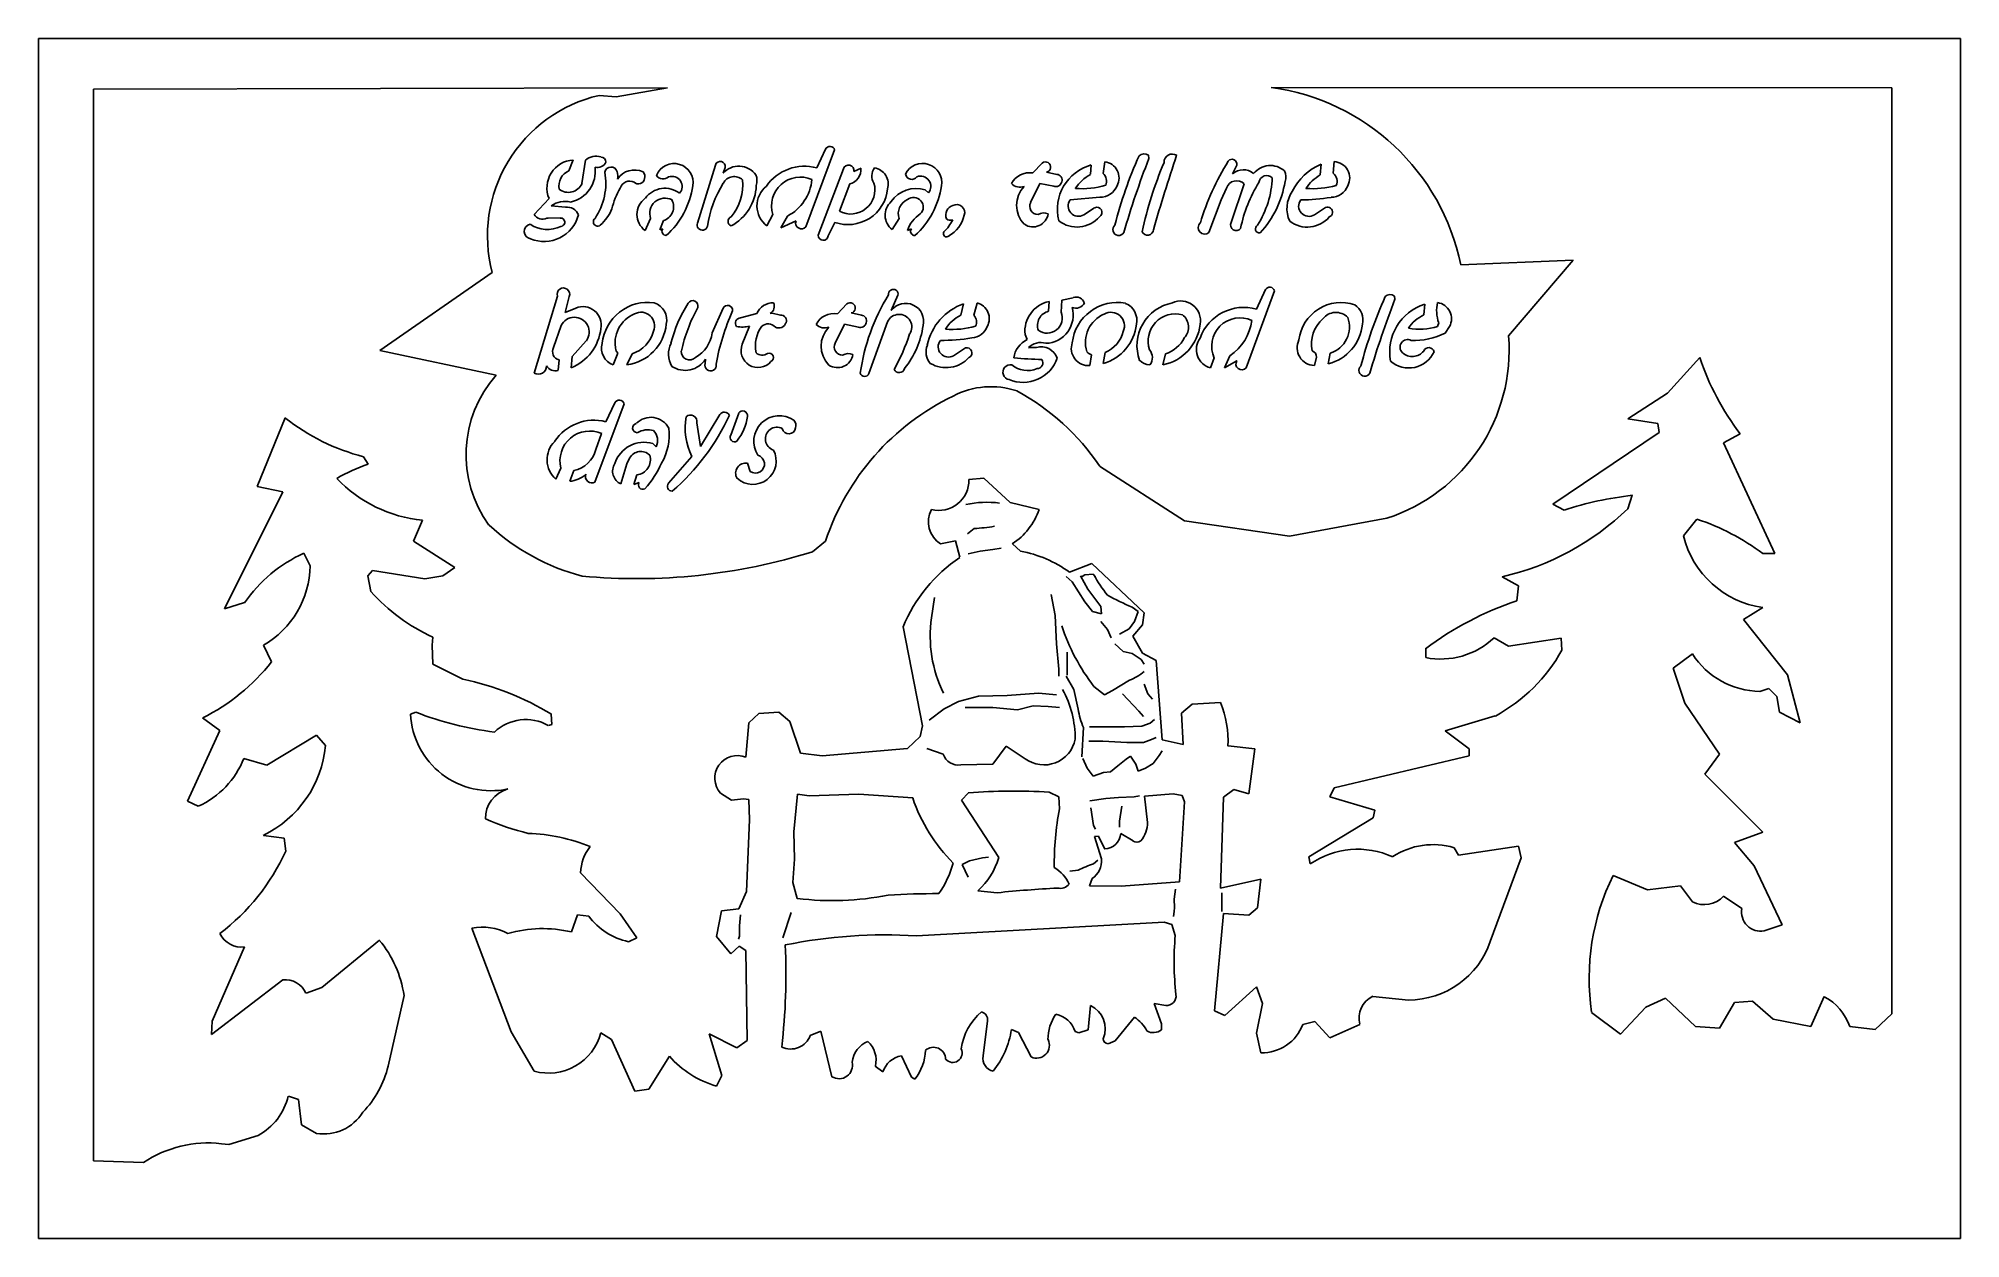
# Model space of a CAD drawing. Extents: x -0.3 to 22.6, y -7.8 to 6.5.
import ezdxf

# ---------------------------------------------------------------- set-up
doc = ezdxf.new("R2010")
doc.units = 0

msp = doc.modelspace()

# ---------------------------------------------------------------- linework, layer by layer
at = {"color": 1}
for p, q in [((-0.268, -7.819), (-0.268, 6.479)), ((-0.268, 6.479), (22.62, 6.479)), ((22.62, 6.479), (22.62, -7.819)), ((7.224, 5.892), (0.389, 5.875)), ((0.389, 5.875), (0.389, -6.894)), ((6.407, 5.799), (6.61, 5.785)), ((6.61, 5.785), (7.224, 5.892)), ((21.803, 5.892), (14.411, 5.895)), ((21.803, -5.142), (21.803, 5.892)), ((3.798, 2.761), (5.136, 3.691)), ((16.668, 3.782), (18.008, 3.838)), ((18.008, 3.838), (17.238, 2.937)), ((5.182, 2.466), (3.798, 2.761)), ((19.129, 2.253), (19.514, 2.677)), ((18.658, 1.946), (19.129, 2.253)), ((2.338, 1.139), (2.668, 1.959)), ((19.015, 1.893), (18.658, 1.946)), ((19.032, 1.786), (19.015, 1.893)), ((17.763, 0.93), (19.032, 1.786)), ((19.995, 1.768), (19.799, 1.661)), ((19.799, 1.661), (20.408, 0.341)), ((3.604, 1.496), (3.658, 1.406)), ((13.38, 0.73), (12.367, 1.385)), ((10.811, 1.224), (10.99, 1.242)), ((10.99, 1.242), (11.302, 0.952)), ((1.946, -0.315), (2.641, 1.076)), ((2.641, 1.076), (2.338, 1.139)), ((11.302, 0.952), (11.65, 0.867)), ((17.9, 0.86), (17.763, 0.93)), ((18.658, 0.876), (18.711, 1.037)), ((4.306, 0.738), (4.199, 0.488)), ((14.631, 0.551), (13.38, 0.73)), ((15.788, 0.762), (14.631, 0.551)), ((19.481, 0.751), (19.32, 0.555)), ((4.199, 0.488), (4.689, 0.176)), ((9.105, 0.49), (8.951, 0.364)), ((10.651, 0.493), (10.473, 0.457)), ((10.704, 0.297), (10.651, 0.493)), ((10.794, 0.577), (10.875, 0.64)), ((2.966, 0.196), (2.891, 0.345)), ((10.803, 0.337), (10.945, 0.372)), ((10.945, 0.372), (11.097, 0.39)), ((11.097, 0.39), (11.195, 0.408)), ((11.329, 0.457), (11.426, 0.37)), ((20.408, 0.341), (20.265, 0.341)), ((3.711, 0.142), (3.655, 0.078)), ((3.655, 0.078), (3.69, -0.109)), ((4.332, 0.042), (3.711, 0.142)), ((4.549, 0.075), (4.332, 0.042)), ((4.689, 0.176), (4.549, 0.075)), ((11.971, 0.069), (12.042, 0.007)), ((12.008, 0.119), (12.274, 0.225)), ((12.042, 0.007), (12.194, -0.234)), ((12.229, -0.082), (12.14, 0.078)), ((12.149, 0.06), (12.194, 0.087)), ((12.194, 0.087), (12.292, 0.096)), ((12.274, 0.225), (12.898, -0.363)), ((12.292, 0.096), (12.318, 0.069)), ((17.356, -0.042), (17.16, 0.065)), ((10.367, -0.424), (10.401, -0.181)), ((11.792, -0.145), (11.837, -0.395)), ((12.381, -0.288), (12.229, -0.082)), ((17.338, -0.22), (17.356, -0.042)), ((2.187, -0.243), (1.946, -0.315)), ((11.837, -0.395), (11.855, -0.733)), ((12.194, -0.234), (12.283, -0.35)), ((12.283, -0.35), (12.39, -0.377)), ((12.39, -0.377), (12.381, -0.288)), ((12.755, -0.296), (12.827, -0.35)), ((12.827, -0.35), (12.782, -0.466)), ((12.898, -0.363), (12.88, -0.506)), ((20.265, -0.301), (20.034, -0.444)), ((20.034, -0.444), (20.56, -1.101)), ((4.43, -0.653), (4.421, -0.751)), ((10.259, -1.709), (10.027, -0.532)), ((12.461, -0.564), (12.381, -0.466)), ((12.506, -0.662), (12.461, -0.564)), ((12.72, -0.555), (12.604, -0.617)), ((12.782, -0.466), (12.72, -0.555)), ((12.88, -0.506), (12.762, -0.642)), ((12.762, -0.642), (12.88, -0.845)), ((17.236, -0.763), (17.065, -0.662)), ((17.865, -0.667), (17.236, -0.763)), ((17.873, -0.809), (17.865, -0.667)), ((2.508, -0.947), (2.41, -0.751)), ((4.421, -0.751), (4.43, -0.974)), ((11.855, -0.733), (11.881, -1.037)), ((11.98, -0.831), (11.98, -1.063)), ((12.55, -0.733), (12.648, -0.823)), ((12.648, -0.823), (12.755, -0.849)), ((12.755, -0.849), (12.862, -0.921)), ((12.88, -0.845), (13.043, -0.934)), ((16.251, -0.898), (16.251, -0.791)), ((19.427, -0.854), (19.199, -1.025)), ((4.43, -0.974), (4.786, -1.156)), ((11.881, -1.037), (11.881, -1.117)), ((12.06, -1.277), (11.971, -1.117)), ((11.98, -1.063), (11.98, -1.108)), ((12.862, -0.921), (12.898, -0.974)), ((13.043, -0.934), (13.112, -1.879)), ((19.199, -1.025), (19.338, -1.442)), ((20.56, -1.101), (20.711, -1.674)), ((10.927, -1.358), (10.687, -1.42)), ((11.266, -1.349), (10.927, -1.358)), ((11.641, -1.322), (11.266, -1.349)), ((11.855, -1.34), (11.641, -1.322)), ((12.112, -1.512), (12.06, -1.277)), ((12.425, -1.34), (12.301, -1.242)), ((12.522, -1.291), (12.425, -1.34)), ((12.722, -1.168), (12.522, -1.291)), ((12.639, -1.331), (12.836, -1.536)), ((12.943, -1.331), (12.898, -1.215)), ((12.996, -1.393), (12.943, -1.331)), ((20.337, -1.264), (20.23, -1.3)), ((20.433, -1.36), (20.337, -1.264)), ((20.462, -1.549), (20.433, -1.36)), ((4.225, -1.548), (4.163, -1.571)), ((5.839, -1.571), (5.845, -1.693)), ((8.19, -1.674), (8.309, -1.564)), ((8.309, -1.564), (8.547, -1.549)), ((8.547, -1.549), (8.678, -1.658)), ((10.517, -1.509), (10.339, -1.643)), ((10.687, -1.42), (10.517, -1.509)), ((11.097, -1.491), (10.767, -1.491)), ((11.391, -1.518), (11.097, -1.491)), ((11.578, -1.473), (11.391, -1.518)), ((11.757, -1.482), (11.578, -1.473)), ((11.89, -1.491), (11.757, -1.482)), ((12.836, -1.536), (12.889, -1.598)), ((13.344, -1.558), (13.469, -1.451)), ((13.362, -1.933), (13.344, -1.558)), ((13.469, -1.451), (13.807, -1.433)), ((16.482, -1.772), (17.08, -1.593)), ((19.338, -1.442), (19.748, -2.049)), ((20.711, -1.674), (20.462, -1.549)), ((1.508, -2.609), (1.892, -1.768)), ((1.892, -1.768), (1.687, -1.616)), ((3.043, -1.821), (2.452, -2.179)), ((3.15, -1.946), (3.043, -1.821)), ((5.845, -1.693), (5.804, -1.705)), ((8.154, -2.084), (8.19, -1.674)), ((8.678, -1.658), (8.806, -2.036)), ((10.23, -1.836), (10.259, -1.709)), ((12.158, -2.08), (12.176, -1.732)), ((12.461, -1.723), (12.247, -1.723)), ((12.666, -1.723), (12.461, -1.723)), ((12.871, -1.714), (12.666, -1.723)), ((12.969, -1.679), (12.871, -1.714)), ((13.023, -1.634), (12.969, -1.679)), ((16.768, -1.986), (16.482, -1.772)), ((8.806, -2.036), (9.064, -2.066)), ((9.064, -2.066), (10.081, -1.98)), ((10.081, -1.98), (10.23, -1.836)), ((10.506, -2.047), (10.312, -1.982)), ((11.254, -1.951), (11.097, -2.169)), ((11.481, -2.103), (11.254, -1.951)), ((12.408, -1.893), (12.238, -1.893)), ((12.693, -1.91), (12.408, -1.893)), ((12.889, -1.91), (12.693, -1.91)), ((12.987, -1.875), (12.889, -1.91)), ((13.041, -1.848), (12.987, -1.875)), ((13.112, -2.008), (13.076, -2.062)), ((13.112, -1.879), (13.362, -1.933)), ((13.897, -1.95), (14.218, -1.986)), ((14.218, -1.986), (14.146, -2.521)), ((16.768, -2.067), (16.768, -1.986)), ((19.748, -2.049), (19.576, -2.286)), ((2.452, -2.179), (2.178, -2.098)), ((11.097, -2.169), (10.716, -2.177)), ((12.22, -2.214), (12.167, -2.098)), ((12.292, -2.312), (12.22, -2.214)), ((12.416, -2.267), (12.292, -2.312)), ((12.497, -2.258), (12.416, -2.267)), ((12.586, -2.187), (12.497, -2.258)), ((12.684, -2.107), (12.586, -2.187)), ((12.737, -2.071), (12.684, -2.107)), ((12.8, -2.169), (12.737, -2.071)), ((12.827, -2.249), (12.8, -2.169)), ((12.916, -2.214), (12.827, -2.249)), ((13.005, -2.16), (12.916, -2.214)), ((13.076, -2.062), (13.005, -2.16)), ((15.163, -2.449), (16.768, -2.067)), ((19.576, -2.286), (20.265, -2.976)), ((7.985, -2.597), (7.853, -2.514)), ((10.722, -2.597), (10.805, -2.507)), ((11.767, -2.499), (11.882, -2.557)), ((13.968, -2.468), (13.842, -2.561)), ((14.146, -2.521), (13.968, -2.468)), ((15.109, -2.556), (15.163, -2.449)), ((1.634, -2.668), (1.508, -2.609)), ((8.128, -2.579), (7.985, -2.597)), ((8.19, -2.588), (8.128, -2.579)), ((8.199, -2.829), (8.19, -2.588)), ((8.77, -2.525), (8.725, -2.974)), ((8.909, -2.543), (8.77, -2.525)), ((9.501, -2.525), (8.909, -2.543)), ((10.143, -2.57), (9.501, -2.525)), ((11.166, -3.281), (10.722, -2.597)), ((11.882, -2.557), (11.889, -2.698)), ((12.253, -2.606), (12.441, -2.575)), ((12.294, -2.898), (12.262, -2.688)), ((12.441, -2.575), (12.593, -2.566)), ((12.593, -2.566), (12.78, -2.557)), ((12.633, -2.666), (12.606, -2.845)), ((12.78, -2.557), (12.843, -2.543)), ((13.242, -2.519), (12.902, -2.548)), ((12.902, -2.548), (12.938, -2.861)), ((13.352, -2.539), (13.242, -2.519)), ((13.318, -3.569), (13.379, -2.615)), ((13.379, -2.615), (13.352, -2.539)), ((13.842, -2.561), (13.807, -3.644)), ((15.644, -2.717), (15.109, -2.556)), ((15.626, -2.806), (15.644, -2.717)), ((8.163, -3.684), (8.199, -2.829)), ((8.725, -2.974), (8.734, -3.298)), ((12.32, -2.943), (12.294, -2.898)), ((12.606, -2.845), (12.606, -2.916)), ((14.86, -3.27), (15.626, -2.806)), ((2.658, -3.047), (2.41, -3.016)), ((2.677, -3.203), (2.658, -3.047)), ((12.356, -3.024), (12.309, -3.028)), ((12.309, -3.028), (12.39, -3.297)), ((12.43, -3.178), (12.356, -3.024)), ((12.766, -3.082), (12.62, -2.995)), ((16.643, -3.252), (16.589, -3.163)), ((17.356, -3.145), (16.643, -3.252)), ((17.387, -3.282), (17.356, -3.145)), ((20.265, -2.976), (19.927, -3.101)), ((19.927, -3.101), (20.163, -3.38)), ((8.734, -3.298), (8.716, -3.578)), ((10.731, -3.364), (10.82, -3.319)), ((10.803, -3.515), (10.731, -3.364)), ((10.82, -3.319), (10.972, -3.283)), ((10.972, -3.283), (11.043, -3.274)), ((12.015, -3.443), (12.113, -3.429)), ((12.296, -3.354), (12.345, -3.309)), ((14.874, -3.356), (14.86, -3.27)), ((17.02, -4.279), (17.387, -3.282)), ((20.163, -3.38), (20.497, -4.081)), ((6.187, -3.462), (6.66, -3.952)), ((8.716, -3.578), (8.768, -3.767)), ((12.278, -3.531), (12.247, -3.617)), ((12.247, -3.617), (12.623, -3.621)), ((12.623, -3.621), (13.318, -3.569)), ((13.255, -3.776), (13.273, -3.656)), ((13.807, -3.644), (14.289, -3.537)), ((14.289, -3.537), (14.25, -3.879)), ((18.894, -3.666), (18.482, -3.493)), ((19.285, -3.617), (18.894, -3.666)), ((19.426, -3.808), (19.285, -3.617)), ((8.07, -3.891), (8.163, -3.684)), ((11.15, -3.7), (10.918, -3.676)), ((13.259, -3.875), (13.255, -3.776)), ((13.255, -3.924), (13.259, -3.875)), ((13.824, -3.702), (13.824, -3.921)), ((14.25, -3.879), (14.146, -3.965)), ((20.016, -3.885), (19.799, -3.74)), ((6.151, -3.961), (6.08, -4.166)), ((6.285, -3.979), (6.151, -3.961)), ((6.66, -3.952), (6.856, -4.237)), ((7.807, -4.219), (7.864, -3.915)), ((7.864, -3.915), (8.07, -3.891)), ((8.092, -3.964), (8.078, -4.094)), ((8.078, -4.094), (8.078, -4.215)), ((8.695, -3.936), (8.595, -4.238)), ((13.138, -4.05), (10.187, -4.213)), ((13.228, -4.076), (13.138, -4.05)), ((13.268, -4.21), (13.228, -4.076)), ((13.246, -3.982), (13.255, -3.924)), ((13.843, -3.947), (13.736, -5.106)), ((14.146, -3.965), (13.843, -3.947)), ((20.497, -4.081), (20.283, -4.152)), ((1.801, -5.229), (2.187, -4.344)), ((3.792, -4.264), (3.105, -4.826)), ((4.894, -4.121), (5.36, -5.356)), ((6.856, -4.237), (6.758, -4.282)), ((7.976, -4.425), (7.807, -4.219)), ((8.074, -4.335), (7.976, -4.425)), ((8.078, -4.215), (8.069, -4.251)), ((8.154, -4.389), (8.074, -4.335)), ((8.172, -5.459), (8.154, -4.389)), ((2.641, -4.737), (1.794, -5.388)), ((3.105, -4.826), (2.918, -4.897)), ((3.896, -5.764), (4.086, -4.924)), ((13.105, -5.262), (13.017, -5.019)), ((13.017, -5.019), (13.156, -5.042)), ((13.861, -5.16), (14.235, -4.821)), ((14.235, -4.821), (14.307, -5.017)), ((14.307, -5.017), (14.235, -5.374)), ((15.62, -4.934), (16.045, -4.977)), ((18.874, -5.062), (19.106, -4.955)), ((19.106, -4.955), (19.463, -5.294)), ((19.748, -5.312), (19.927, -5.008)), ((19.927, -5.008), (20.141, -4.991)), ((20.141, -4.991), (20.39, -5.205)), ((20.836, -5.294), (20.997, -4.937)), ((1.794, -5.388), (1.801, -5.229)), ((11.033, -5.225), (10.98, -5.644)), ((12.233, -5.332), (12.258, -5.043)), ((12.554, -5.462), (12.783, -5.182)), ((13.104, -5.332), (13.105, -5.262)), ((13.736, -5.106), (13.861, -5.16)), ((14.788, -5.267), (14.931, -5.233)), ((14.931, -5.233), (15.109, -5.427)), ((18.226, -5.124), (18.571, -5.383)), ((18.571, -5.383), (18.874, -5.062)), ((20.39, -5.205), (20.836, -5.294)), ((21.603, -5.329), (21.803, -5.142)), ((5.36, -5.356), (5.634, -5.824)), ((6.428, -5.37), (6.555, -5.447)), ((6.555, -5.447), (6.835, -6.065)), ((7.869, -5.878), (7.717, -5.378)), ((7.717, -5.378), (8.047, -5.548)), ((8.047, -5.548), (8.172, -5.459)), ((8.922, -5.401), (9.047, -5.347)), ((9.047, -5.347), (9.181, -5.891)), ((11.318, -5.328), (11.404, -5.363)), ((11.404, -5.363), (11.552, -5.655)), ((12.076, -5.353), (12.12, -5.367)), ((12.12, -5.367), (12.233, -5.332)), ((12.468, -5.498), (12.554, -5.462)), ((14.235, -5.374), (14.289, -5.606)), ((15.109, -5.427), (15.466, -5.267)), ((19.463, -5.294), (19.748, -5.312)), ((21.3, -5.294), (21.603, -5.329)), ((7, -6.038), (7.245, -5.646)), ((10.009, -5.642), (10.127, -5.895)), ((7.807, -6.003), (7.869, -5.878)), ((9.697, -5.764), (9.786, -5.833)), ((10.127, -5.895), (10.168, -5.921)), ((2.708, -6.123), (2.829, -6.163)), ((2.829, -6.163), (2.864, -6.466)), ((6.835, -6.065), (7, -6.038)), ((1.999, -6.698), (2.347, -6.591)), ((2.864, -6.466), (3.044, -6.566)), ((1.91, -6.689), (1.999, -6.698)), ((0.389, -6.894), (0.983, -6.912)), ((22.62, -7.819), (-0.268, -7.819))]:
    msp.add_line(p, q, dxfattribs=at)
for p, q in [((9.213, 5.15), (8.869, 4.236)), ((9, 4.936), (9.102, 5.158)), ((12.95, 5.087), (12.953, 5.048)), ((6.049, 4.9), (6.1, 5.031)), ((6.247, 5.027), (6.204, 4.75)), ((7.579, 4.28), (7.793, 4.971)), ((7.909, 4.942), (7.885, 4.872)), ((9.317, 4.925), (9.017, 4.135)), ((9.527, 4.933), (9.443, 4.893)), ((11.685, 4.994), (11.572, 4.876)), ((11.858, 4.858), (11.737, 4.885)), ((12.269, 4.971), (12.259, 4.86)), ((12.411, 4.87), (12.429, 5.009)), ((14.001, 4.969), (13.952, 4.865)), ((15.008, 4.981), (14.995, 4.853)), ((15.149, 4.873), (15.161, 5.012)), ((9.269, 4.421), (9.393, 4.745)), ((10.29, 4.675), (10.331, 4.638)), ((11.547, 4.526), (11.656, 4.751)), ((11.656, 4.751), (11.822, 4.718)), ((12.37, 4.586), (12.018, 4.557)), ((13.878, 4.696), (13.814, 4.556)), ((13.935, 4.286), (14.091, 4.748)), ((5.813, 4.572), (5.635, 4.382)), ((6.008, 4.467), (5.837, 4.486)), ((8.477, 4.38), (8.406, 4.245)), ((8.572, 4.224), (8.651, 4.363)), ((12.179, 4.378), (12.309, 4.462)), ((13.814, 4.556), (13.67, 4.167)), ((14.927, 4.379), (15.057, 4.464)), ((5.786, 4.337), (5.802, 4.337)), ((5.802, 4.337), (5.943, 4.34)), ((7.021, 4.333), (6.957, 4.19)), ((7.13, 4.197), (7.174, 4.308)), ((7.166, 4.211), (7.13, 4.197)), ((8.753, 4.304), (8.572, 4.224)), ((9.136, 4.126), (9.215, 4.288)), ((9.981, 4.333), (9.897, 4.201)), ((10.127, 4.212), (10.081, 4.191)), ((14.45, 3.472), (14.113, 2.555)), ((14.237, 3.254), (14.343, 3.486)), ((5.912, 3.407), (5.636, 2.493)), ((6.003, 3.215), (6.052, 3.403)), ((6.13, 3.267), (6.003, 3.215)), ((7.885, 3.265), (7.756, 2.97)), ((9.358, 3.317), (9.245, 3.199)), ((9.531, 3.181), (9.41, 3.208)), ((9.887, 3.238), (9.966, 3.419)), ((10.749, 3.318), (10.717, 3.184)), ((10.872, 3.181), (10.908, 3.327)), ((11.761, 3.228), (11.766, 3.345)), ((11.917, 3.359), (11.91, 3.219)), ((12.053, 3.39), (11.917, 3.359)), ((15.88, 3.41), (15.884, 3.371)), ((16.229, 3.186), (16.239, 3.312)), ((5.866, 2.797), (5.955, 3.057)), ((8.091, 3.152), (8.287, 3.2)), ((8.113, 2.836), (8.2, 3.053)), ((8.446, 3.204), (8.47, 3.204)), ((8.47, 3.204), (8.568, 3.183)), ((9.22, 2.849), (9.33, 3.074)), ((9.33, 3.074), (9.495, 3.041)), ((9.621, 2.487), (9.843, 3.103)), ((16.406, 3.091), (16.393, 3.046)), ((16.483, 2.968), (16.534, 3.047)), ((6.256, 2.877), (6.088, 2.69)), ((6.609, 2.763), (6.632, 2.729)), ((10.629, 2.699), (10.771, 2.791)), ((11.48, 2.952), (11.506, 2.891)), ((5.92, 2.525), (5.931, 2.65)), ((6.088, 2.69), (6.075, 2.556)), ((6.632, 2.729), (6.576, 2.59)), ((6.739, 2.589), (6.8, 2.722)), ((7.676, 2.659), (7.672, 2.608)), ((12.273, 2.711), (12.251, 2.582)), ((12.41, 2.607), (12.436, 2.736)), ((13.153, 2.721), (13.122, 2.59)), ((13.733, 2.672), (13.687, 2.555)), ((13.856, 2.556), (13.918, 2.697)), ((14.003, 2.64), (13.856, 2.556)), ((14.95, 2.683), (14.926, 2.582)), ((15.09, 2.603), (15.115, 2.73)), ((6.705, 2.127), (6.358, 1.191)), ((6.489, 1.913), (6.595, 2.136)), ((7.57, 1.9), (7.617, 1.619)), ((7.617, 1.619), (7.845, 1.997)), ((7.978, 1.754), (8.07, 2.016)), ((6.369, 1.58), (6.438, 1.773)), ((7.048, 1.653), (7.086, 1.614)), ((6.739, 1.412), (6.668, 1.171)), ((6.772, 1.48), (6.739, 1.412)), ((7.235, 1.18), (7.513, 1.497)), ((8.177, 1.418), (8.206, 1.321)), ((5.951, 1.361), (5.893, 1.228)), ((6.058, 1.203), (6.107, 1.33)), ((6.823, 1.164), (6.858, 1.278)), ((6.885, 1.189), (6.823, 1.164))]:
    msp.add_line(p, q)
for centre, radius, start, end in [((6.795, 4.128), 1.716, 103.066, 194.7631), ((14.05, 3.248), 2.672, 11.5375, 82.2304), ((15.137, 2.767), 2.108, 287.9752, 364.6301), ((22.575, 3.716), 3.233, 198.7392, 217.0553), ((6.253, 1.521), 1.429, 138.6, 215.9736), ((11.074, 1.36), 0.97, 71.3197, 117.693), ((11.911, -0.443), 2.957, 115.8228, 161.6152), ((10.039, -0.188), 2.81, 34.055, 61.3976), ((4.242, 3.961), 2.547, 231.8171, 255.4902), ((4.474, -0.898), 2.445, 109.4931, 119.1362), ((4.466, 2.362), 1.632, 223.5686, 264.361), ((10.453, 1.215), 0.359, 255.9559, 361.3637), ((11.026, -0.189), 1.142, 82.4202, 102.6694), ((19.149, -2.925), 3.985, 96.3022, 108.27), ((10.646, 0.721), 0.316, 152.5141, 236.7276), ((10.867, 1.149), 0.832, 303.7055, 340.2004), ((16.465, 3.138), 3.15, 282.7454, 314.1179), ((18.63, -1.832), 2.72, 53.0364, 71.769), ((6.876, 2.607), 2.621, 227.2682, 255.1904), ((10.784, 2.548), 1.91, 272.7292, 279.9681), ((20.422, 0.822), 1.134, 193.6162, 262.0521), ((3.593, -1.211), 1.707, 114.2801, 145.4736), ((6.85, 7.092), 7.049, 264.7531, 287.3418), ((11.744, -1.245), 1.859, 123.9969, 157.4655), ((11.18, -1.003), 1.395, 53.5606, 79.8085), ((1.857, 0.21), 1.109, 299.9054, 359.2563), ((14.194, 1.176), 2.185, 209.893, 217.4871), ((5.319, 1.332), 2.175, 221.4966, 245.8762), ((13.836, 2.308), 2.819, 240.8092, 247.4581), ((18.544, -3.842), 3.817, 108.4209, 126.9412), ((11.9, -0.642), 1.549, 171.894, 206.0388), ((14.221, 0.241), 2.426, 198.2615, 217.6629), ((16.429, 0.012), 0.927, 258.9062, 313.3388), ((16.126, 0.164), 2, 298.5157, 330.8949), ((20.241, -0.334), 0.966, 212.562, 269.3288), ((0.583, 0.576), 2.455, 296.7375, 321.6375), ((12.539, -0.662), 0.538, 289.9142, 311.8234), ((4.092, -4.461), 3.377, 58.8396, 78.1411), ((10.871, -1.862), 1.206, 359.595, 389.0029), ((5.12, -1.526), 0.958, 182.7131, 282.1497), ((5.685, 2.255), 4.074, 248.9864, 262.6117), ((13.039, -1.363), 0.938, 189.1195, 203.1374), ((12.699, -1.891), 1.199, 357.1416, 382.4232), ((5.537, -2.183), 0.547, 60.8917, 133.3584), ((1.833, -1.826), 1.322, 295.8606, 354.7901), ((10.689, -1.986), 0.193, 198.4827, 277.9767), ((11.705, -1.797), 0.379, 233.8778, 348.7781), ((1.204, -1.714), 1.047, 294.2538, 338.4958), ((8.056, -2.335), 0.27, 68.6076, 221.4488), ((5.418, -2.813), 0.363, 105.2551, 181.0051), ((11.345, -9.657), 7.17, 86.6296, 94.3242), ((12.061, -1.916), 2.027, 198.8113, 224.8436), ((15.456, -3.358), 3.628, 169.5163, 180.6595), ((6.41, 0.358), 3.455, 246.9023, 255.8458), ((12.616, -2.867), 0.322, 318.8548, 361.1125), ((0.32, -2.122), 2.594, 307.3267, 335.3537), ((5.488, -5.153), 2.163, 67.8783, 87.9693), ((6.713, -3.479), 0.526, 141.1886, 178.0585), ((12.421, -2.979), 0.199, 272.5522, 355.597), ((12.81, -3.022), 0.0751, 233.9835, 310.0351), ((15.443, -4.19), 1.009, 65.6872, 124.2961), ((16.34, -4.009), 0.883, 73.5802, 123.0711), ((9.506, -3.043), 1.158, 324.8825, 344.8529), ((10.365, -3.053), 0.833, 311.6428, 344.1368), ((11.605, -3.781), 0.442, 24.8332, 59.6357), ((12.856, -4.963), 1.704, 109.1878, 115.8539), ((12.128, -3.315), 0.263, 304.9349, 363.987), ((12.593, -17.515), 13.891, 92.9984, 95.9631), ((11.899, -3.511), 0.136, 256.1667, 321.7802), ((20.989, -4.722), 2.792, 153.8677, 188.267), ((9.188, -0.436), 3.357, 262.8217, 281.3671), ((10.483, -14.76), 11.051, 90.1498, 93.2839), ((19.566, -3.522), 0.319, 243.9722, 316.852), ((20.239, -3.93), 0.227, 168.6901, 281.3099), ((5.021, -4.75), 0.641, 61.9976, 101.4081), ((6.926, -3.5), 0.8, 216.7647, 257.8742), ((2.152, -4.059), 0.288, 205.816, 276.9631), ((2.77, -5.115), 1.329, 8.2673, 39.8013), ((5.735, -5.622), 1.496, 76.6716, 106.0242), ((1.136, -4.671), 7.497, 353.3681, 362.6746), ((9.811, -10.103), 5.902, 86.3491, 101.5909), ((16.761, -4.517), 3.506, 174.9744, 186.4826), ((16.046, -3.948), 1.029, 269.917, 341.2318), ((2.671, -5.003), 0.268, 23.2856, 96.4316), ((13.166, -4.931), 0.112, 264.6889, 369.0886), ((15.751, -5.196), 0.294, 116.5705, 193.8797), ((20.71, -5.488), 0.621, 18.2368, 62.4923), ((11.423, -5.66), 0.711, 130.3812, 171.7479), ((10.939, -5.21), 0.095, 350.7819, 435.9191), ((12.295, -5.449), 0.542, 145.9818, 179.8845), ((11.79, -5.438), 0.298, 16.5314, 79.1724), ((12.135, -5.318), 0.301, 336.4449, 425.8793), ((12.53, -5.562), 0.457, 28.3437, 56.3456), ((5.806, -5.204), 0.644, 254.5366, 345.0917), ((8.69, -5.312), 0.249, 244.6278, 339.0556), ((9.73, -5.755), 0.311, 113.2935, 173.0359), ((9.404, -5.693), 0.302, 346.3142, 407.668), ((10.267, -5.164), 1.064, 321.5076, 351.1465), ((11.617, -5.517), 0.153, 244.9956, 386.7132), ((12.472, -5.437), 0.0614, 181.3065, 265.9898), ((13.008, -5.218), 0.148, 238.9781, 310.0191), ((14.301, -5.086), 0.52, 268.7065, 339.6129), ((8.127, -4.878), 1.169, 221.058, 254.1174), ((9.265, -5.755), 0.16, 238.2728, 373.3877), ((10.059, -5.927), 0.289, 99.9325, 161.0585), ((9.699, -5.554), 0.596, 321.978, 357.8313), ((10.39, -5.684), 0.144, 1.0327, 131.5338), ((10.619, -5.609), 0.112, 219.8333, 387.5412), ((11.141, -5.669), 0.163, 171.3859, 255.2766), ((2.759, -5.496), 1.168, 315.5916, 346.7051), ((1.999, -5.95), 0.729, 298.4915, 346.3125), ((3.132, -6.035), 0.538, 260.4917, 328.8944), ((1.752, -8.068), 1.388, 83.4702, 123.6361)]:
    msp.add_arc(centre, radius, start, end, dxfattribs=at)
for centre, radius, start, end in [((6.371, 4.897), 0.18, 70.7612, 133.6919), ((6.428, 5.006), 0.0603, 358.8674, 447.4725), ((9.156, 5.133), 0.0594, 15.9993, 155.1799), ((17.537, 2.973), 5.15, 155.8398, 165.5713), ((23.251, 1.081), 11.035, 158.931, 163.7646), ((12.898, 5.022), 0.0831, 51.2495, 135.5518), ((31.291, -0.992), 19.004, 161.3458, 164.1429), ((13.233, 5.004), 0.0979, 57.504, 182.1108), ((13.944, 4.982), 0.0577, 346.9909, 501.6137), ((6.118, 4.7), 0.331, 93.149, 202.7594), ((6.123, 4.72), 0.195, 112.2256, 190.4325), ((5.991, 4.894), 0.372, 282.1025, 368.1558), ((6.39, 5.051), 0.109, 253.8443, 335.1468), ((5.734, 4.756), 0.754, 326.0467, 369.8894), ((6.551, 4.871), 0.0758, 15.7163, 168.8581), ((6.431, 4.84), 0.2, 349.3685, 374.9857), ((6.828, 4.674), 0.238, 64.1904, 147.2166), ((6.876, 4.821), 0.0744, 225.8145, 350.5321), ((6.881, 4.835), 0.0736, 339.1484, 406.3566), ((7.301, 4.761), 0.227, 350.1706, 517.5937), ((7.171, 4.898), 0.0941, 211.818, 313.8405), ((7.275, 4.714), 0.122, 318.9115, 468.7137), ((7.85, 4.954), 0.06, 347.972, 523.4217), ((8.073, 4.711), 0.247, 34.9325, 139.3562), ((8.017, 4.69), 0.144, 46.7513, 153.5986), ((8.083, 4.784), 0.205, 343.4744, 379.6857), ((8.852, 4.406), 0.55, 74.4339, 145.3183), ((8.804, 4.484), 0.343, 66.2033, 197.606), ((9.379, 4.906), 0.0654, 348.3885, 523.4294), ((9.345, 4.921), 0.182, 285.2008, 363.5798), ((9.819, 4.841), 0.163, 144.141, 211.8953), ((9.655, 4.743), 0.196, 343.6342, 440.7806), ((10.261, 4.762), 0.228, 349.9208, 513.7534), ((10.131, 4.874), 0.0746, 188.4655, 325.8508), ((10.234, 4.715), 0.124, 321.7501, 469.3624), ((11.535, 4.634), 0.245, 81.3656, 152.0682), ((11.723, 4.946), 0.062, 282.1917, 488.7806), ((11.855, 4.793), 0.0658, 339.0724, 447.4155), ((12.413, 4.443), 0.548, 105.2148, 194.2994), ((12.502, 4.419), 0.503, 118.8411, 147.2747), ((12.32, 4.778), 0.13, 338.312, 405.5163), ((12.405, 4.816), 0.195, 331.7679, 442.7043), ((17.46, 3.176), 4.694, 157.1281, 167.7001), ((16.503, 3.4), 3.065, 148.153, 163.292), ((14.079, 4.726), 0.189, 49.3679, 132.3241), ((14.401, 4.712), 0.253, 48.2275, 141.7682), ((13.319, 4.852), 1.104, 327.2752, 358.332), ((14.358, 4.752), 0.0937, 45.838, 173.5425), ((14.437, 4.831), 0.15, 338.3144, 387.8186), ((15.249, 4.378), 0.649, 111.8084, 154.7246), ((15.248, 4.415), 0.505, 120.0138, 146.8553), ((15.076, 4.778), 0.12, 334.5562, 412.7819), ((15.15, 4.816), 0.196, 331.8822, 446.5825), ((6.043, 4.822), 0.177, 230.9714, 335.9071), ((7.43, 4.249), 0.891, 149.95, 167.1244), ((6.773, 4.66), 0.119, 64.5715, 162.9874), ((7.192, 4.405), 0.289, 52.6424, 143.8688), ((6.542, 4.87), 0.994, 311.9564, 351.4658), ((9.054, 4.034), 1.372, 148.2847, 171.2973), ((7.512, 4.739), 0.607, 320.5443, 365.3783), ((7.709, 4.747), 0.571, 298.4331, 357.8608), ((8.589, 4.484), 0.301, 128.8415, 232.5912), ((8.396, 4.849), 0.549, 297.6149, 354.6429), ((9.372, 4.735), 0.474, 250.6978, 354.3172), ((9.404, 4.675), 0.288, 242.0263, 376.1219), ((10.184, 4.328), 0.363, 72.951, 145.3333), ((10.153, 4.47), 0.115, 314.0639, 488.2709), ((9.491, 4.874), 1.006, 312.3533, 351.3119), ((11.42, 4.849), 0.142, 224.7198, 291.168), ((11.701, 4.491), 0.322, 135.5689, 224.5364), ((11.847, 4.784), 0.0711, 249.1828, 347.7763), ((12.155, 5.7), 1.011, 265.6985, 286.4213), ((12.374, 4.804), 0.218, 269.0818, 338.4083), ((14.001, 4.655), 0.129, 45.9875, 161.1469), ((15.656, 3.892), 1.641, 147.9457, 168.5938), ((13.428, 4.954), 1.162, 317.0142, 351.1448), ((14.963, 4.451), 0.364, 145.8482, 204.3269), ((14.754, 6.81), 2.255, 270.2373, 279.4451), ((14.9, 5.81), 1.121, 266.154, 284.7033), ((15.12, 4.804), 0.218, 271.0384, 338.3876), ((5.754, 4.48), 0.42, 247.2994, 345.6553), ((5.736, 4.446), 0.12, 212.0463, 294.6421), ((6.001, 4.258), 0.28, 75.8343, 125.6162), ((6.032, 4.333), 0.136, 18.6035, 99.932), ((6.038, 4.678), 0.572, 312.2452, 336.2034), ((7.096, 4.382), 0.237, 125.6257, 233.9408), ((7.192, 4.395), 0.181, 62.2744, 199.9007), ((7.121, 4.474), 0.174, 287.6673, 387.5898), ((8.002, 4.299), 0.0584, 112.3236, 248.1799), ((10.033, 4.373), 0.219, 132.4265, 231.4386), ((10.154, 4.392), 0.183, 113.2383, 198.7406), ((10.411, 4.093), 0.344, 121.1493, 163.4785), ((10.657, 4.374), 0.121, 107.1032, 200.5973), ((10.399, 4.446), 0.364, 298.2989, 348.3223), ((10.666, 4.404), 0.0961, 340.2529, 477.6798), ((11.574, 4.418), 0.184, 236.3373, 351.0783), ((11.634, 4.48), 0.0981, 152.117, 270.2924), ((11.702, 4.274), 0.127, 64.9977, 122.1567), ((12.099, 4.583), 0.351, 231.7819, 319.3506), ((12.115, 4.482), 0.122, 142.48, 301.8083), ((12.335, 4.407), 0.0609, 300.4604, 474.8046), ((14.84, 4.577), 0.346, 232.992, 319.4996), ((14.861, 4.482), 0.123, 143.2806, 302.7576), ((15.081, 4.409), 0.0601, 290.813, 473.375), ((5.604, 4.179), 0.087, 101.4912, 261.974), ((5.791, 4.566), 0.364, 235.9006, 296.5409), ((5.949, 4.29), 0.05, 274.9404, 456.9598), ((6.39, 4.294), 0.0509, 126.6739, 309.7364), ((7.207, 4.182), 0.0506, 145.2475, 269.5416), ((7.638, 4.258), 0.0631, 160.0263, 344.1769), ((8.817, 4.28), 0.0685, 159.6587, 320.0093), ((9.077, 4.134), 0.0597, 179.2871, 352.5867), ((10.167, 4.181), 0.0503, 143.0515, 271.6921), ((10.546, 4.153), 0.0383, 145.9912, 313.1618), ((10.154, 4.544), 0.516, 314.2725, 334.156), ((10.589, 4.376), 0.064, 224.251, 297.0119), ((12.595, 4.202), 0.0702, 130.2356, 329.4431), ((12.938, 4.207), 0.0717, 204.9534, 355.5703), ((13.62, 4.225), 0.0771, 133.1743, 310.7227), ((13.994, 4.256), 0.0665, 153.2705, 323.2048), ((14.273, 4.211), 0.0496, 119.8678, 276.089), ((5.983, 3.431), 0.0748, 338.566, 558.8199), ((9.911, 3.432), 0.0573, 346.9538, 547.1924), ((14.394, 3.457), 0.0587, 15.6164, 150.3152), ((6.215, 3.066), 0.218, 347.9355, 472.8806), ((6.988, 2.789), 0.546, 81.9621, 173.9417), ((6.908, 3.057), 0.16, 336.2257, 478.7873), ((6.999, 3.124), 0.215, 346.409, 432.302), ((8.81, 2.467), 1.592, 147.379, 166.1753), ((9.348, 2.312), 2.01, 151.4624, 167.2608), ((7.522, 3.292), 0.0631, 342.2047, 507.2118), ((10.364, 2.154), 2.6, 155.5054, 170.1924), ((7.938, 3.238), 0.06, 354.1673, 512.9772), ((8.48, 3.122), 0.208, 88.6416, 157.9861), ((8.395, 3.288), 0.0993, 301.2561, 384.5643), ((9.397, 3.269), 0.062, 282.1917, 488.7806), ((11.95, 2.143), 2.457, 148.5718, 171.8352), ((10.058, 3.109), 0.214, 346.1944, 502.9896), ((10.965, 2.692), 0.662, 109.0687, 168.4635), ((10.862, 3.141), 0.192, 330.7111, 435.9669), ((11.842, 2.989), 0.364, 102.1475, 185.8897), ((11.801, 3.06), 0.173, 103.4269, 200.0228), ((11.743, 3.149), 0.181, 234.6224, 382.8548), ((11.718, 3.182), 0.335, 271.5808, 376.0511), ((12.086, 3.376), 0.111, 245.3664, 334.6056), ((12.578, 2.794), 0.539, 79.3444, 173.5783), ((12.09, 3.297), 0.101, 18.0105, 111.8949), ((12.503, 3.055), 0.161, 335.5295, 479.5691), ((12.595, 3.123), 0.216, 346.81, 427.5044), ((13.329, 2.821), 0.516, 100.5411, 200.0773), ((13.335, 3.117), 0.234, 349.2714, 475.4791), ((14.087, 2.718), 0.557, 74.4321, 159.9108), ((15.242, 2.828), 0.504, 71.0334, 173.3569), ((15.182, 3.022), 0.193, 43.2362, 142.9496), ((15.294, 3.126), 0.21, 345.4863, 417.972), ((20.468, 1.295), 5.15, 155.8398, 165.5713), ((26.181, -0.596), 11.035, 158.931, 163.7646), ((15.828, 3.345), 0.0831, 51.2495, 135.5518), ((16.416, 2.746), 0.593, 107.3167, 190.7784), ((16.809, 3.235), 0.428, 166.8862, 199.6642), ((16.363, 3.139), 0.195, 331.66, 441.3269), ((6.114, 2.981), 0.176, 323.8811, 514.2867), ((5.865, 3.083), 0.567, 291.776, 353.6714), ((6.972, 2.851), 0.374, 112.1613, 193.5551), ((6.665, 3.13), 0.546, 277.8086, 354.1414), ((6.69, 3.081), 0.375, 287.043, 346.3811), ((8.097, 3.086), 0.0661, 94.6449, 215.7187), ((8.112, 3.346), 0.306, 256.9618, 286.6865), ((8.687, 2.812), 0.418, 144.9686, 190.8546), ((8.42, 2.957), 0.121, 43.6695, 128.3657), ((8.549, 3.118), 0.0884, 241.7118, 342.7317), ((8.571, 3.116), 0.0672, 338.7801, 452.2662), ((9.208, 2.957), 0.245, 81.3656, 152.0682), ((9.093, 3.172), 0.142, 224.7198, 291.168), ((9.374, 2.814), 0.322, 135.5689, 224.5364), ((9.52, 3.107), 0.0711, 249.1828, 347.7763), ((9.528, 3.115), 0.0658, 339.0724, 447.4155), ((9.98, 3.041), 0.151, 326.8178, 515.7534), ((9.23, 3.203), 1.046, 321.1185, 352.024), ((10.91, 2.789), 0.439, 116.1383, 149.2138), ((10.606, 4.116), 1.104, 266.2074, 284.9905), ((10.833, 3.121), 0.21, 273.8985, 339.1736), ((10.783, 3.1), 0.12, 335.257, 402.3128), ((12.563, 2.859), 0.364, 112.4403, 197.8581), ((12.268, 3.129), 0.541, 285.2801, 354.1875), ((12.277, 3.088), 0.386, 294.2925, 345.0848), ((13.272, 2.872), 0.326, 75.5475, 198.3971), ((13.017, 3.13), 0.55, 280.9539, 354.1023), ((13.238, 3.039), 0.188, 318.5694, 412.1652), ((14.04, 2.813), 0.337, 65.3125, 204.7945), ((13.584, 3.198), 0.602, 303.7915, 352.5628), ((15.28, 2.841), 0.39, 130.3015, 192.2618), ((14.961, 3.126), 0.539, 283.8916, 354.4398), ((15.018, 3.041), 0.325, 287.248, 380.4551), ((16.428, 2.769), 0.462, 115.4845, 146.0644), ((16.177, 3.778), 0.763, 260.0091, 286.4151), ((5.956, 2.749), 0.102, 152.1665, 255.9254), ((6.644, 2.787), 0.208, 163.4889, 250.8432), ((7.523, 2.719), 0.289, 153.4962, 210.5682), ((7.485, 2.747), 0.0986, 175.316, 315.8777), ((7.356, 3.03), 0.404, 299.6635, 351.4762), ((8.3, 2.76), 0.202, 158.0686, 319.5962), ((9.307, 2.803), 0.0981, 152.117, 270.2924), ((7.904, 3.67), 2.314, 330.6237, 342.0846), ((10.511, 2.744), 0.21, 157.6878, 220.6847), ((10.568, 2.805), 0.122, 141.6551, 300.0584), ((10.495, 4.876), 1.995, 269.3339, 280.1678), ((10.788, 2.733), 0.0604, 297.8452, 465.6097), ((11.631, 2.632), 0.288, 115.7542, 171.893), ((11.669, 2.643), 0.213, 74.1744, 134.3088), ((11.6, 2.004), 0.794, 88.7831, 95.752), ((11.671, 2.603), 0.203, 19.3693, 105.559), ((12.237, 2.787), 0.206, 160.9849, 273.8397), ((12.315, 2.839), 0.136, 222.9753, 251.6446), ((12.857, 2.677), 0.14, 321.3927, 401.1163), ((13.039, 3.082), 0.378, 287.4513, 333.7959), ((13.748, 2.774), 0.228, 143.6664, 254.4888), ((14.932, 2.794), 0.212, 154.1477, 268.2544), ((14.871, 2.684), 0.0794, 359.3879, 428.7195), ((16.035, 2.801), 0.0901, 61.0713, 226.8425), ((16.091, 2.866), 0.176, 228.122, 320.5075), ((16.102, 3.735), 0.856, 268.4081, 296.3851), ((16.288, 2.73), 0.0653, 14.3543, 158.1791), ((5.685, 2.576), 0.0971, 239.3699, 361.0939), ((5.886, 2.642), 0.122, 211.7567, 285.9867), ((7.432, 2.813), 0.289, 236.6534, 327.7206), ((7.736, 2.585), 0.0672, 159.8966, 369.8235), ((8.351, 2.821), 0.115, 229.7732, 302.9058), ((8.433, 2.677), 0.0518, 294.2401, 472.4191), ((9.247, 2.741), 0.184, 236.3373, 351.0783), ((9.375, 2.597), 0.127, 64.9977, 122.1567), ((9.98, 2.563), 0.066, 205.3177, 345.5384), ((10.539, 2.929), 0.372, 239.7185, 317.9461), ((11.305, 2.502), 0.0886, 79.3415, 260.7859), ((11.456, 2.812), 0.431, 247.4104, 340.7669), ((11.508, 2.816), 0.294, 230.6317, 293.1172), ((11.867, 8.563), 5.913, 264.9507, 268.2011), ((11.623, 2.615), 0.0692, 270.1975, 392.8741), ((12.967, 2.755), 0.165, 221.9709, 269.6511), ((14.06, 2.6), 0.0695, 144.5947, 319.6803), ((15.526, 2.525), 0.0702, 130.2356, 329.4431), ((16.051, 2.882), 0.329, 228.5979, 335.5971), ((9.571, 2.507), 0.0544, 195.7753, 338.2462), ((6.648, 2.111), 0.059, 15.8376, 155.5264), ((6.348, 1.37), 0.561, 75.4528, 146.8438), ((6.863, 1.838), 0.0564, 102.5125, 267.6142), ((7.024, 1.721), 0.244, 28.2909, 135.0019), ((6.573, 1.756), 0.67, 329.7777, 366.9042), ((5.551, 3.091), 2.647, 310.7474, 335.4603), ((8.186, 1.837), 0.754, 169.7211, 206.7548), ((7.497, 1.918), 0.0752, 346.4858, 494.7544), ((7.9, 1.96), 0.0664, 28.8224, 145.9248), ((7.559, 2.067), 0.623, 321.9134, 351.494), ((8.118, 1.984), 0.0579, 350.0571, 507.0044), ((8.556, 1.678), 0.306, 55.6635, 212.4879), ((8.527, 1.708), 0.139, 63.2917, 252.2175), ((8.668, 1.849), 0.0806, 191.9513, 352.7297), ((8.645, 1.865), 0.106, 345.473, 397.8361), ((6.094, 1.459), 0.306, 134.6395, 228.9553), ((6.298, 1.445), 0.357, 66.7995, 193.6951), ((6.944, 1.302), 0.366, 73.449, 162.2829), ((6.992, 1.56), 0.257, 75.4609, 120.5179), ((6.933, 1.69), 0.171, 333.4837, 404.0616), ((8.02, 1.725), 0.0516, 145.1858, 304.3818), ((6.036, 1.667), 0.344, 282.0159, 345.44), ((6.738, 1.325), 0.169, 148.1691, 245.431), ((6.904, 1.407), 0.151, 45.2145, 151.084), ((6.836, 1.46), 0.183, 277.0869, 377.2106), ((6.103, 1.888), 1.149, 317.7111, 335.8955), ((8.154, 1.3), 0.12, 79.0219, 211.2759), ((8.239, 1.444), 0.278, 227.7332, 388.2126), ((8.269, 1.409), 0.108, 234.4295, 434.5656), ((6.034, 1.519), 0.317, 274.3522, 312.644), ((6.323, 1.261), 0.0777, 160.909, 297.2694), ((6.927, 1.159), 0.0518, 144.7067, 300.0764), ((7.276, 1.142), 0.0558, 137.4889, 272.6456)]:
    msp.add_arc(centre, radius, start, end)

doc.saveas('drawing.dxf')
